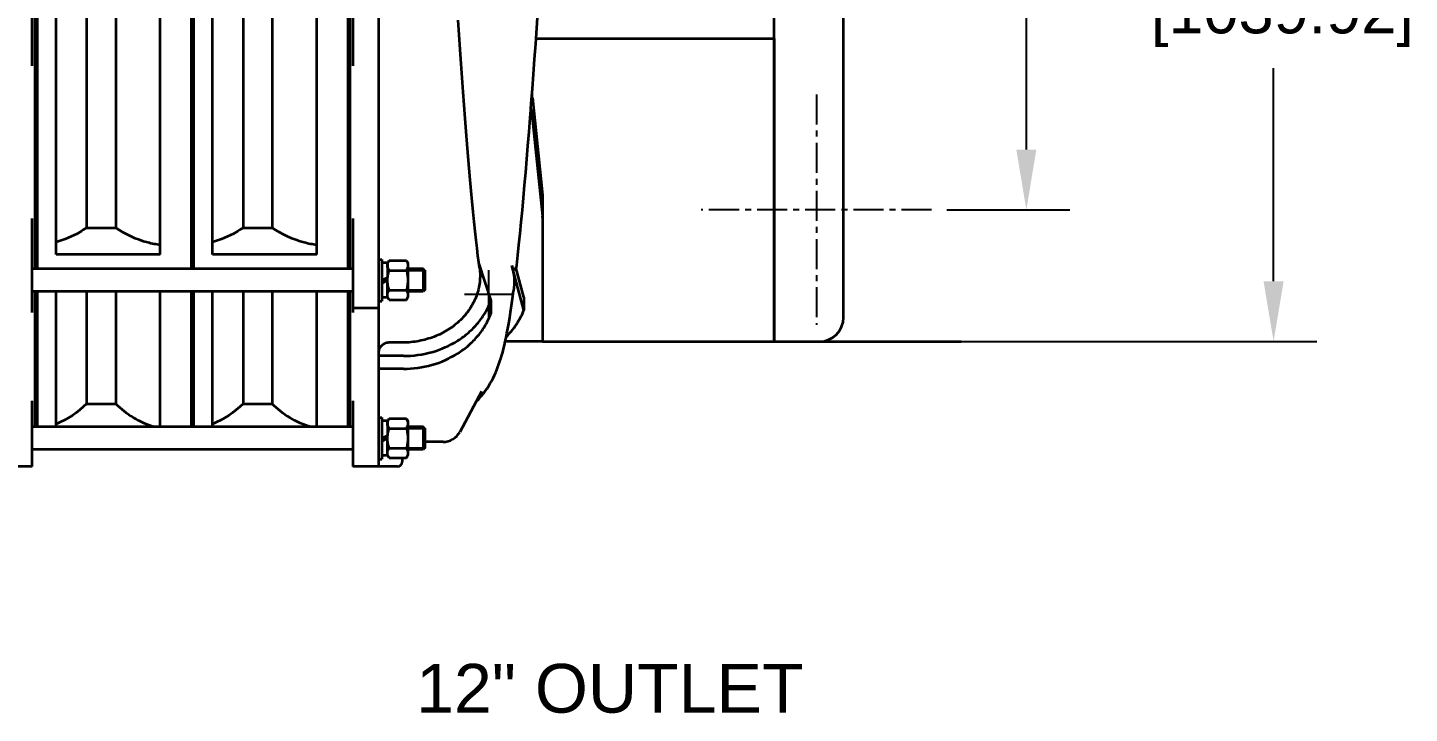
# Model space of a CAD drawing. Header units: inches. Extents: x 452 to 872, y 136 to 456.
# Drawn here: x 579.3 to 636.7, y 326.6 to 355.1 of the extents above; entities that cross this region are included whole.
import ezdxf
from ezdxf.enums import TextEntityAlignment as Align

# ---------------------------------------------------------------- set-up
doc = ezdxf.new("R2010")
doc.units = ezdxf.units.IN
doc.header["$MEASUREMENT"] = 0
doc.linetypes.add('CENTER', pattern=[2, 1.25, -0.25, 0.25, -0.25])
doc.layers.add('CL', color=1, linetype='CENTER')
doc.layers.add('TXT', color=7, linetype='Continuous')
doc.layers.add('粗实线层', color=7, linetype='Continuous', lineweight=35)
doc.styles.get("Standard").update_dxf_attribs({"font": 'arial.ttf'})
doc.dimstyles.new('STANDARD 2 PLCS', dxfattribs={"dimtxt": 0.125, "dimasz": 0.18, "dimexe": 0.18, "dimexo": 0.0625, "dimgap": 0.09, "dimtad": 0, "dimtih": 1, "dimtoh": 1, "dimzin": 4, "dimdsep": 46, "dimtxsty": 'Standard', "dimcen": 0.09, "dimaunit": 1, "dimadec": 0, "dimazin": 1, "dimtfac": 1, "dimtofl": 0, "dimtmove": 1, "dimatfit": 3, "dimfxl": 1, "dimtolj": 1, "dimtzin": 4, "dimarcsym": 0})

# ---------------------------------------------------------------- blocks, each defined once
blk = doc.blocks.new('CF35进气1#-2')
at = {"layer": '粗实线层'}
for p, q in [((-26.7, 48.18), (-26.7, 139.82)), ((-27.3, 58.26), (-27.3, 5.32)), ((-26.7, -3.87), (-26.7, 15.92)), ((-27.3, 5.32), (-26.7, 5.32)), ((-27.3, 0.52), (-27.3, -28.01)), ((-27.3, 0.52), (-26.7, 0.52)), ((-26.7, -36.4), (-26.7, -22.51)), ((-27.3, -28.01), (-26.7, -28.01)), ((-26.7, -36.4), (-11.4, -36.4))]:
    blk.add_line(p, q, dxfattribs=at)
blk = doc.blocks.new('CF35中间机壳-2')
at = {"layer": '粗实线层'}
for p, q in [((-16.3, 91.08), (-16.3, 38.14)), ((-9.76, 41.16), (-9.76, 91.08)), ((-0.38, 91.08), (-0.38, 46.82)), ((5.78, 91.08), (5.78, 46.82)), ((12.24, 41.16), (12.24, 91.08)), ((16.2, 91.08), (16.2, 38.14)), ((16.7, 91.08), (16.7, 38.14)), ((5.78, 46.82), (-0.38, 46.82)), ((-9.76, 41.16), (12.24, 41.16)), ((-17.3, 38.14), (17.3, 38.14)), ((-17.3, 38.14), (17.3, 38.14)), ((-17.3, 33.34), (17.3, 33.34)), ((-17.3, 33.34), (17.3, 33.34)), ((-16.3, 33.34), (-16.3, 4.8)), ((-9.76, 4.8), (-9.76, 33.34)), ((-0.38, 33.34), (-0.38, 9.68)), ((5.78, 33.34), (5.78, 9.68)), ((12.24, 4.8), (12.24, 33.34)), ((16.2, 33.34), (16.2, 4.8)), ((16.7, 33.34), (16.7, 4.8)), ((5.78, 9.68), (-0.38, 9.68)), ((-17.3, 4.8), (17.3, 4.8)), ((-17.3, 4.8), (17.3, 4.8)), ((-17.3, 0), (17.3, 0)), ((-17.3, 0), (17.3, 0))]:
    blk.add_line(p, q, dxfattribs=at)
for points, knots in [([(-9.76, 43.14), (-8.88, 43.27), (-5.58, 43.95), (-2.39, 45.35), (-0.38, 46.82)], [0, 0, 0, 0, 77.758814, 295.569835, 295.569835, 295.569835, 295.569835]), ([(5.78, 46.82), (6.24, 46.48), (8.25, 45.19), (10.49, 44.28), (12.24, 43.79)], [0, 0, 0, 0, 62.205279, 259.71304, 259.71304, 259.71304, 259.71304])]:
    blk.add_open_spline(points, degree=3, knots=knots, dxfattribs=at)
for points in [[(-8.5, 4.8), (-5.47, 5.67), (-2.58, 7.41), (-0.38, 9.68)], [(5.78, 9.68), (7.59, 7.84), (9.84, 6.35), (12.24, 5.4)]]:
    blk.add_open_spline(points, degree=3, dxfattribs=at)
blk = doc.blocks.new('CF35排气1#-3')
at = {"layer": '粗实线层'}
for p, q in [((-19.4, 90.63), (-19.4, 48.18)), ((-14, 90.63), (-14, -36.4)), ((19.41, 56.08), (19.64, 59.39)), ((-20.5, 58.26), (-20.5, 5.33)), ((-20, 5.33), (-20, 58.26)), ((2.99, 54.68), (2.78, 57.81)), ((19.17, 52.81), (19.41, 56.08)), ((3.21, 51.61), (2.99, 54.68)), ((18.94, 49.58), (19.17, 52.81)), ((3.43, 48.58), (3.21, 51.61)), ((18.71, 46.4), (18.94, 49.58)), ((3.64, 45.61), (3.43, 48.58)), ((3.86, 42.69), (3.64, 45.61)), ((18.47, 43.27), (18.71, 46.4)), ((4.07, 39.83), (3.86, 42.69)), ((18.24, 40.19), (18.47, 43.27)), ((18.46, 41.42), (20.54, 21.54)), ((4.29, 37.03), (4.07, 39.83)), ((18, 37.16), (18.13, 38.84)), ((18.14, 38.96), (18.15, 39.1)), ((18.15, 39.1), (18.24, 40.19)), ((4.5, 34.31), (4.29, 37.03)), ((17.77, 34.2), (18, 37.16)), ((18.4, 37.32), (20.59, 16.45)), ((4.72, 31.65), (4.5, 34.31)), ((17.54, 31.29), (17.77, 34.2)), ((4.93, 29.06), (4.72, 31.65)), ((17.3, 28.45), (17.54, 31.29)), ((5.14, 26.55), (4.93, 29.06)), ((5.36, 24.12), (5.14, 26.55)), ((17.07, 25.68), (17.3, 28.45)), ((5.57, 21.78), (5.36, 24.12)), ((16.83, 22.97), (17.07, 25.68)), ((5.78, 19.51), (5.57, 21.78)), ((16.6, 20.31), (16.83, 22.97)), ((20.6, 21.07), (20.6, -10)), ((5.99, 17.33), (5.78, 19.51)), ((16.12, 15.19), (16.36, 17.72)), ((16.36, 17.72), (16.6, 20.31)), ((-19.4, 15.92), (-19.4, -3.87)), ((6.2, 15.25), (5.99, 17.33)), ((6.41, 13.27), (6.2, 15.25)), ((15.88, 12.76), (16.12, 15.19)), ((6.61, 11.41), (6.41, 13.27)), ((15.64, 10.42), (15.88, 12.76)), ((6.8, 9.68), (6.61, 11.41)), ((6.99, 8.1), (6.8, 9.68)), ((15.4, 8.21), (15.64, 10.42)), ((-14, 7.33), (-13.3, 7.33)), ((-13.3, 7.33), (-13.3, -1.47)), ((-12.1, 6.58), (-13.3, 6.58)), ((-11.78, 7.08), (-12.1, 6.53)), ((-12.1, 6.58), (-12.1, 3.53)), ((-11.78, 7.08), (-8.12, 7.08)), ((-8.12, 7.08), (-7.8, 6.53)), ((-7.8, 6.53), (-7.8, -0.67)), ((7.17, 6.67), (6.99, 8.1)), ((7.32, 5.51), (7.17, 6.67)), ((9.75, -1.34), (7.18, 6.61)), ((16.69, -3.38), (14.14, 6)), ((15.07, 5.28), (15.17, 6.12)), ((15.17, 6.12), (15.4, 8.21)), ((-19.4, 5.33), (-20.5, 5.33)), ((-13.3, 2.93), (-12.1, 3.53)), ((-13.3, 2.33), (-12.1, 2.93)), ((-12.1, 2.93), (-12.1, 3.53)), ((-12.1, -0.72), (-12.1, 2.93)), ((-11.78, 5), (-8.12, 5)), ((-4.6, 5.33), (-7.8, 5.33)), ((-4.6, 5.33), (-7.8, 5.33)), ((-7.8, 5.03), (-4.2, 5.03)), ((-4.2, 4.93), (-4.6, 5.33)), ((-4.6, 5.33), (-4.6, 0.53)), ((-4.2, 5.03), (-4.2, 0.83)), ((16.69, -0.68), (14.97, 5.64)), ((-19.4, 0.53), (-20.5, 0.53)), ((-20.5, 0.53), (-20.5, -28.01)), ((-20, -28.01), (-20, 0.53)), ((-11.78, 0.85), (-8.12, 0.85)), ((-7.8, 0.83), (-4.2, 0.83)), ((-4.6, 0.53), (-7.8, 0.53)), ((-4.6, 0.53), (-7.8, 0.53)), ((-4.2, 0.93), (-4.6, 0.53)), ((14.29, -0.96), (14.51, 0.67)), ((-14, -1.47), (-13.3, -1.47)), ((-12.1, -0.72), (-13.3, -0.72)), ((-11.78, -1.23), (-12.1, -0.67)), ((-11.78, -1.23), (-8.12, -1.23)), ((-8.12, -1.23), (-7.8, -0.67)), ((9.75, -4.04), (9.75, -1.34)), ((13.88, -3.78), (14.08, -2.43)), ((14.08, -2.43), (14.29, -0.96)), ((16.69, -0.68), (16.69, -3.38)), ((-14, -3), (-19.4, -3)), ((13.48, -6.2), (13.68, -5.04)), ((13.68, -5.04), (13.88, -3.78)), ((12.92, -9.16), (13.1, -8.26)), ((13.1, -8.26), (13.29, -7.28)), ((13.29, -7.28), (13.48, -6.2)), ((-8.9, -10.22), (-11.6, -10.22)), ((12.2, -12.24), (12.38, -11.53)), ((12.38, -11.53), (12.56, -10.79)), ((12.56, -10.79), (12.74, -10)), ((12.74, -10), (12.92, -9.16)), ((20.6, -10), (12.74, -10)), ((-8.74, -13.05), (-14, -13.05)), ((11.42, -14.78), (11.62, -14.17)), ((11.62, -14.17), (11.82, -13.56)), ((11.82, -13.56), (12.01, -12.91)), ((12.01, -12.91), (12.2, -12.24)), ((-8.74, -15.75), (-14, -15.75)), ((10.18, -17.7), (10.46, -17.12)), ((10.46, -17.12), (10.73, -16.54)), ((10.73, -16.54), (10.97, -15.95)), ((10.97, -15.95), (11.2, -15.37)), ((11.2, -15.37), (11.42, -14.78)), ((8.53, -20.44), (8.9, -19.9)), ((8.9, -19.9), (9.25, -19.37)), ((9.25, -19.37), (9.58, -18.82)), ((9.58, -18.82), (9.89, -18.27)), ((9.89, -18.27), (10.18, -17.7)), ((-19.4, -22.51), (-19.4, -36.4)), ((7.74, -20.54), (3.13, -29.1)), ((6.53, -22.79), (6.64, -22.68)), ((6.64, -22.68), (7.16, -22.13)), ((7.16, -22.13), (7.66, -21.56)), ((7.66, -21.56), (8.12, -21)), ((8.12, -21), (8.53, -20.44)), ((-14, -26.01), (-13.3, -26.01)), ((-13.3, -26.01), (-13.3, -34.81)), ((-19.4, -28.01), (-20.5, -28.01)), ((-12.1, -26.76), (-13.3, -26.76)), ((-11.78, -26.25), (-12.1, -26.81)), ((-12.1, -26.76), (-12.1, -29.81)), ((-11.78, -26.25), (-8.12, -26.25)), ((-11.78, -28.33), (-8.12, -28.33)), ((-8.12, -26.25), (-7.8, -26.81)), ((-7.8, -26.81), (-7.8, -34.01)), ((-4.6, -28.01), (-7.8, -28.01)), ((-4.6, -28.01), (-7.8, -28.01)), ((-7.8, -28.31), (-4.2, -28.31)), ((-4.2, -28.41), (-4.6, -28.01)), ((-4.6, -28.01), (-4.6, -32.81)), ((-4.2, -28.31), (-4.2, -32.51)), ((-13.3, -30.41), (-12.1, -29.81)), ((-13.3, -31.01), (-12.1, -30.41)), ((-12.1, -30.41), (-12.1, -29.81)), ((-12.1, -34.06), (-12.1, -30.41)), ((-0.39, -31.2), (-4.2, -31.2)), ((-14, -34.81), (-13.3, -34.81)), ((-12.1, -34.06), (-13.3, -34.06)), ((-11.78, -34.57), (-12.1, -34.01)), ((-11.78, -32.49), (-8.12, -32.49)), ((-11.78, -34.57), (-8.12, -34.57)), ((-9, -34.57), (-9, -35.4)), ((-8.12, -34.57), (-7.8, -34.01)), ((-7.8, -32.51), (-4.2, -32.51)), ((-4.6, -32.81), (-7.8, -32.81)), ((-4.6, -32.81), (-7.8, -32.81)), ((-4.2, -32.41), (-4.6, -32.81)), ((-10, -36.4), (-19.4, -36.4))]:
    blk.add_line(p, q, dxfattribs=at)
for centre, radius, start, end in [((18.09, 16.19), 2.51, 0.0082, 5.9877), ((-0.39, -27.2), 4, 270, 331.7018), ((-10, -35.4), 1, 270, 0)]:
    blk.add_arc(centre, radius, start, end, dxfattribs=at)
blk.add_ellipse((20.54, 25), major_axis=(-0.11, 4), ratio=0.045355, start_param=2.616803, end_param=2.820789, dxfattribs=at)
for points, knots in [([(18.46, 41.42), (18.45, 41.48), (18.43, 41.73), (18.41, 41.99), (18.39, 42.19)], [0, 0, 0, 0, 50.983209, 225.20943, 225.20943, 225.20943, 225.20943]), ([(18.14, 38.96), (18.15, 39.04), (18.24, 38.57), (18.26, 38.38), (18.34, 37.84), (18.38, 37.51), (18.4, 37.32)], [0, 0, 0, 0, 49.360204, 136.349066, 240.262954, 365.626947, 365.626947, 365.626947, 365.626947]), ([(20.6, 21.07), (20.6, 21.08), (20.6, 21.12), (20.59, 21.17), (20.59, 21.2)], [0, 0, 0, 0, 25.949597, 130.198024, 130.198024, 130.198024, 130.198024]), ([(-12.1, 6.04), (-12.1, 6.22), (-12.03, 6.59), (-11.87, 6.92), (-11.78, 7.08)], [0, 0, 0, 0, 49.612489, 102.279087, 102.279087, 102.279087, 102.279087]), ([(-11.78, 5), (-11.87, 5.17), (-12.03, 5.5), (-12.1, 5.87), (-12.1, 6.04)], [0, 0, 0, 0, 50.225903, 97.539138, 97.539138, 97.539138, 97.539138]), ([(-8.12, 7.08), (-8.03, 6.92), (-7.87, 6.59), (-7.8, 6.22), (-7.8, 6.04)], [0, 0, 0, 0, 40.870203, 79.370287, 79.370287, 79.370287, 79.370287]), ([(-7.8, 6.04), (-7.8, 5.87), (-7.87, 5.5), (-8.03, 5.17), (-8.12, 5)], [0, 0, 0, 0, 35.971801, 74.158001, 74.158001, 74.158001, 74.158001]), ([(14.97, 5.64), (14.94, 5.54), (14.88, 5.39), (14.78, 5.22), (14.7, 5.16), (14.63, 5.13), (14.55, 5.14), (14.47, 5.21), (14.39, 5.33), (14.26, 5.58), (14.19, 5.82), (14.14, 6)], [0, 0, 0, 0, 59.185773, 82.63719, 101.720678, 110.242093, 119.068092, 143.590716, 163.679192, 192.659464, 291.754422, 291.754422, 291.754422, 291.754422]), ([(14.14, 6), (14.38, 5.14), (14.68, 3.36), (14.62, 1.56), (14.51, 0.67)], [0, 0, 0, 0, 37.121448, 74.11827, 74.11827, 74.11827, 74.11827]), ([(-12.1, 2.93), (-12.1, 3.28), (-12.04, 3.98), (-11.88, 4.67), (-11.78, 5)], [0, 0, 0, 0, 45.724961, 91.469024, 91.469024, 91.469024, 91.469024]), ([(-11.78, 0.85), (-11.88, 1.18), (-12.04, 1.87), (-12.1, 2.57), (-12.1, 2.93)], [0, 0, 0, 0, 41.61923, 83.221076, 83.221076, 83.221076, 83.221076]), ([(7.32, 5.51), (7.45, 4.53), (7.47, 2.52), (6.76, -0.42), (5.36, -3.17), (3.33, -5.6), (0.76, -7.6), (-2.22, -9.09), (-5.48, -10.01), (-7.76, -10.22), (-8.9, -10.22)], [0, 0, 0, 0, 25.191584, 50.55376, 76.415888, 103.002977, 130.401507, 158.556467, 187.290954, 216.339145, 216.339145, 216.339145, 216.339145]), ([(-8.12, 5), (-8.02, 4.67), (-7.86, 3.98), (-7.8, 3.28), (-7.8, 2.93)], [0, 0, 0, 0, 34.049435, 68.084649, 68.084649, 68.084649, 68.084649]), ([(-7.8, 2.93), (-7.8, 2.57), (-7.86, 1.87), (-8.02, 1.18), (-8.12, 0.85)], [0, 0, 0, 0, 29.694832, 59.402069, 59.402069, 59.402069, 59.402069]), ([(-12.1, -0.19), (-12.1, -0.02), (-12.03, 0.35), (-11.87, 0.68), (-11.78, 0.85)], [0, 0, 0, 0, 37.267843, 76.830006, 76.830006, 76.830006, 76.830006]), ([(-8.12, 0.85), (-8.03, 0.68), (-7.87, 0.35), (-7.8, -0.02), (-7.8, -0.19)], [0, 0, 0, 0, 26.88377, 52.208473, 52.208473, 52.208473, 52.208473]), ([(-11.78, -1.23), (-11.87, -1.07), (-12.03, -0.74), (-12.1, -0.37), (-12.1, -0.19)], [0, 0, 0, 0, 37.971998, 73.741892, 73.741892, 73.741892, 73.741892]), ([(-8.74, -13.05), (-6.71, -13.05), (-2.69, -12.51), (1.93, -10.48), (5.06, -8.16), (7.05, -6.13), (8.65, -3.85), (9.43, -2.19), (9.75, -1.34)], [0, 0, 0, 0, 63.92445, 126.358248, 156.762588, 186.49102, 215.564015, 244.070346, 244.070346, 244.070346, 244.070346]), ([(-7.8, -0.19), (-7.8, -0.37), (-7.87, -0.74), (-8.03, -1.07), (-8.12, -1.23)], [0, 0, 0, 0, 23.827787, 49.122485, 49.122485, 49.122485, 49.122485]), ([(-8.74, -15.75), (-6.71, -15.75), (-2.69, -15.21), (1.93, -13.18), (5.06, -10.86), (7.05, -8.83), (8.65, -6.55), (9.43, -4.89), (9.75, -4.04)], [0, 0, 0, 0, 72.374885, 143.062061, 177.485675, 211.144031, 244.060303, 276.335003, 276.335003, 276.335003, 276.335003]), ([(12.94, -9.09), (13.74, -8.26), (15.19, -6.46), (16.27, -4.43), (16.69, -3.38)], [0, 0, 0, 0, 57.975773, 114.607535, 114.607535, 114.607535, 114.607535]), ([(-11.6, -10.22), (-11.91, -10.22), (-12.53, -10.32), (-13.32, -10.77), (-13.87, -11.46), (-14, -12.02), (-14, -12.3)], [0, 0, 0, 0, 37.772793, 74.232408, 108.750471, 141.82747, 141.82747, 141.82747, 141.82747]), ([(-12.1, -27.29), (-12.1, -27.12), (-12.03, -26.75), (-11.87, -26.42), (-11.78, -26.25)], [0, 0, 0, 0, 70.512059, 145.36479, 145.36479, 145.36479, 145.36479]), ([(-11.78, -28.33), (-11.87, -28.17), (-12.03, -27.84), (-12.1, -27.47), (-12.1, -27.29)], [0, 0, 0, 0, 77.734961, 150.961967, 150.961967, 150.961967, 150.961967]), ([(-12.1, -30.41), (-12.1, -30.06), (-12.04, -29.36), (-11.88, -28.67), (-11.78, -28.33)], [0, 0, 0, 0, 80.256334, 160.546198, 160.546198, 160.546198, 160.546198]), ([(-8.12, -26.25), (-8.03, -26.42), (-7.87, -26.75), (-7.8, -27.12), (-7.8, -27.29)], [0, 0, 0, 0, 76.797787, 149.141967, 149.141967, 149.141967, 149.141967]), ([(-7.8, -27.29), (-7.8, -27.47), (-7.87, -27.84), (-8.03, -28.17), (-8.12, -28.33)], [0, 0, 0, 0, 75.238013, 155.107624, 155.107624, 155.107624, 155.107624]), ([(-8.12, -28.33), (-8.02, -28.67), (-7.86, -29.36), (-7.8, -30.06), (-7.8, -30.41)], [0, 0, 0, 0, 82.581225, 165.127958, 165.127958, 165.127958, 165.127958]), ([(-11.78, -32.49), (-11.88, -32.15), (-12.04, -31.47), (-12.1, -30.76), (-12.1, -30.41)], [0, 0, 0, 0, 86.127887, 172.219802, 172.219802, 172.219802, 172.219802]), ([(-7.8, -30.41), (-7.8, -30.76), (-7.86, -31.47), (-8.02, -32.15), (-8.12, -32.49)], [0, 0, 0, 0, 88.697103, 177.431262, 177.431262, 177.431262, 177.431262]), ([(-12.1, -33.53), (-12.1, -33.35), (-12.03, -32.98), (-11.87, -32.65), (-11.78, -32.49)], [0, 0, 0, 0, 87.761929, 180.926748, 180.926748, 180.926748, 180.926748]), ([(-11.78, -34.57), (-11.87, -34.4), (-12.03, -34.07), (-12.1, -33.71), (-12.1, -33.53)], [0, 0, 0, 0, 96.180573, 186.783359, 186.783359, 186.783359, 186.783359]), ([(-8.12, -32.49), (-8.03, -32.65), (-7.87, -32.98), (-7.8, -33.35), (-7.8, -33.53)], [0, 0, 0, 0, 96.115983, 186.657924, 186.657924, 186.657924, 186.657924]), ([(-7.8, -33.53), (-7.8, -33.71), (-7.87, -34.07), (-8.03, -34.4), (-8.12, -34.57)], [0, 0, 0, 0, 93.494005, 192.743784, 192.743784, 192.743784, 192.743784])]:
    blk.add_open_spline(points, degree=3, knots=knots, dxfattribs=at)
blk = doc.blocks.new('blower top view')
at = {"color": 1}
for p, q in [((43.695, -17.507), (43.695, -19.507)), ((42.695, -18.507), (44.695, -18.507))]:
    blk.add_line(p, q, dxfattribs=at)
at = {"layer": '粗实线层', "color": 3, "xscale": 0.196835975, "yscale": 0.196835975, "zscale": 0.196835975}
blk.add_blockref('CF35排气1#-3', (41.885, -18.503), dxfattribs=at)
at = {"layer": '粗实线层', "xscale": -0.196835975, "yscale": 0.196835975, "zscale": 0.196835975}
for name, p in [('CF35进气1#-2', (19.487, -18.503)), ('CF35中间机壳-2', (28.145, -24.961)), ('CF35中间机壳-2', (34.641, -24.961))]:
    blk.add_blockref(name, p, dxfattribs=at)
blk = doc.blocks.new('*D25')
at = {"color": 0, "lineweight": -2, "transparency": 16777216}
for p, q in [((617.467, 377.508), (622.576, 377.508)), ((620.776, 375.008), (620.776, 367.403)), ((620.776, 350.009), (620.776, 360.067)), ((617.467, 347.509), (622.576, 347.509))]:
    blk.add_line(p, q, dxfattribs=at)
at = {"color": 0, "transparency": 16777216}
for points in [[(620.359, 375.008), (621.192, 375.008), (620.776, 377.508)], [(620.359, 350.009), (621.192, 350.009), (620.776, 347.509)]]:
    blk.add_solid(points, dxfattribs=at)
at = {"layer": 'Defpoints', "color": 0, "transparency": 16777216}
for p in [(616.842, 377.508), (616.842, 347.509), (620.776, 347.509)]:
    blk.add_point(p, dxfattribs=at)
at = {"color": 0, "transparency": 16777216, "insert": (620.776, 363.735), "char_height": 1.875, "attachment_point": 5}
blk.add_mtext('\\A1;30.00\\P [761.99]', dxfattribs=at)
blk = doc.blocks.new('*D26')
at = {"color": 0, "lineweight": -2, "transparency": 16777216}
for p, q in [((612.808, 382.98), (632.845, 382.98)), ((631.045, 380.48), (631.045, 360.718)), ((631.045, 344.538), (631.045, 353.382)), ((612.808, 342.038), (632.845, 342.038))]:
    blk.add_line(p, q, dxfattribs=at)
at = {"color": 0, "transparency": 16777216}
for points in [[(630.628, 380.48), (631.461, 380.48), (631.045, 382.98)], [(630.628, 344.538), (631.461, 344.538), (631.045, 342.038)]]:
    blk.add_solid(points, dxfattribs=at)
at = {"layer": 'Defpoints', "color": 0, "transparency": 16777216}
for p in [(612.183, 382.98), (612.183, 342.038), (631.045, 342.038)]:
    blk.add_point(p, dxfattribs=at)
at = {"color": 0, "transparency": 16777216, "insert": (631.045, 357.05), "char_height": 1.875, "attachment_point": 5}
blk.add_mtext('\\A1;40.94\\P [1039.92]', dxfattribs=at)

msp = doc.modelspace()

# ---------------------------------------------------------------- linework, layer by layer
at = {"layer": 'CL'}
for points in [[(612.058, 352.293), (612.058, 342.724)], [(616.842, 347.509), (607.274, 347.509)]]:
    msp.add_lwpolyline(points, dxfattribs=at)
at = {"layer": '粗实线层'}
for p, q in [((613.183, 343.037), (613.183, 381.98)), ((600.679, 342.038), (618.072, 342.038))]:
    msp.add_line(p, q, dxfattribs=at)
for points in [[(610.297, 354.619), (610.297, 342.038), (610.297, 382.98)], [(600.414, 354.619), (610.297, 354.619)]]:
    msp.add_lwpolyline(points, dxfattribs=at)
msp.add_arc((612.183, 343.038), 1, 270.00327, 359.98002, dxfattribs=at)

# ---------------------------------------------------------------- texts
at = {"layer": 'TXT', "lineweight": 5}
msp.add_text('12" OUTLET', height=2.025, dxfattribs=at).set_placement((603.477, 326.626), align=Align.CENTER)

# ---------------------------------------------------------------- dimensions: what is measured, and where the dimension line sits
dim = msp.add_linear_dim(base=(620.776, 347.509), p1=(616.842, 377.508), p2=(616.842, 347.509), angle=90, dimstyle='STANDARD 2 PLCS', override={"dimscale": 10, "dimtxt": 0.1875, "dimasz": 0.25, "dimpost": '\\X', "dimtmove": 0})
dim.commit()
dim.dimension.update_dxf_attribs({"geometry": '*D25', "text_midpoint": (620.776, 363.735), "dimtype": 160})

# ---------------------------------------------------------------- next in the draw order: block references
msp.add_blockref('blower top view', (554.74, 362.509))

# ---------------------------------------------------------------- next in the draw order: dimensions: what is measured, and where the dimension line sits
dim = msp.add_linear_dim(base=(631.045, 342.038), p1=(612.183, 382.98), p2=(612.183, 342.038), angle=90, dimstyle='STANDARD 2 PLCS', override={"dimscale": 10, "dimtxt": 0.1875, "dimasz": 0.25, "dimpost": '\\X', "dimtmove": 0})
dim.commit()
dim.dimension.update_dxf_attribs({"geometry": '*D26', "text_midpoint": (631.045, 357.05), "dimtype": 160})

doc.saveas('drawing.dxf')
